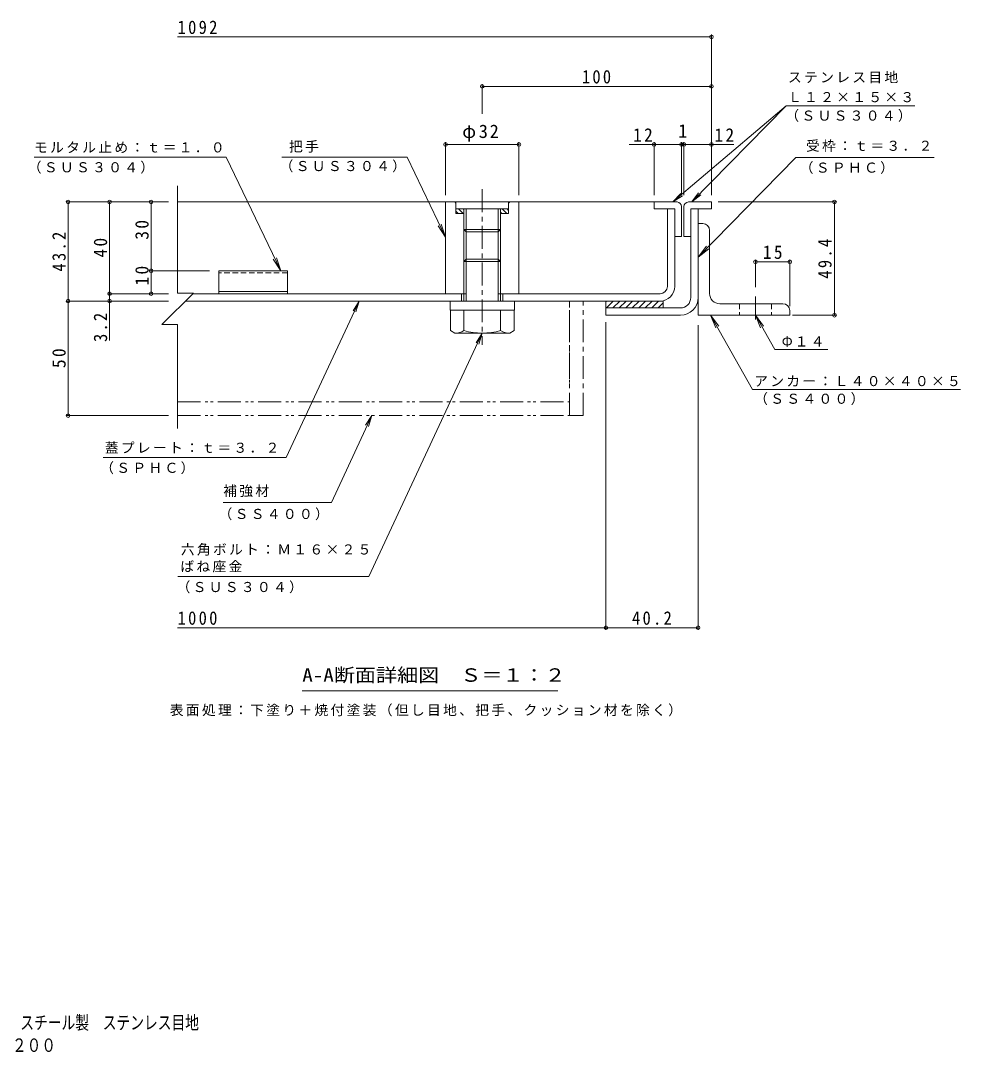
# Model space of a CAD drawing. Units: millimetres on the paper, enlarged 10 times, with parts at other scales. Extents: x -1828 to 1949, y -1353 to 1376.
# Drawn here: x -102 to 1949, y -1353 to 899 of the extents above; entities that cross this region are included whole.
import ezdxf
from ezdxf.enums import TextEntityAlignment as Align

# ---------------------------------------------------------------- set-up
doc = ezdxf.new("R2010")
doc.units = ezdxf.units.MM
doc.header["$LTSCALE"] = 10
doc.header["$PDMODE"] = 32
doc.header["$PDSIZE"] = 8
for name, pattern in [('CHAIN1', [8, 5, -1, 1, -1]), ('DASHED1', [1.8, 1.2, -0.6]), ('DOUBLE_CHAIN1', [8.8, 5, -1, 0.6, -0.6, 0.6, -1])]:
    doc.linetypes.add(name, pattern=pattern)
for name, color, linetype, lineweight in [('D-1', 2, 'Continuous', 9), ('D-2', 3, 'Continuous', 9), ('D-3', 4, 'Continuous', 9), ('D-4', 7, 'Continuous', 9), ('D-5', 7, 'Continuous', 9), ('D-6', 6, 'Continuous', 9), ('D-7', 4, 'CHAIN1', 9), ('D-8', 5, 'CHAIN1', 5), ('D-9', 134, 'Continuous', 5), ('D-C', 2, 'Continuous', 9), ('D-E', 3, 'Continuous', 9), ('D-F', 7, 'Continuous', 9), ('F-5_F-5ﾚｲﾔ', 7, 'Continuous', 9)]:
    doc.layers.add(name, color=color, linetype=linetype, lineweight=lineweight)
doc.styles.add('ＭＳ ゴシック', font='')
doc.styles.get('ＭＳ ゴシック').set_extended_font_data('MS Gothic')

msp = doc.modelspace()

# ---------------------------------------------------------------- linework, layer by layer
at = {"layer": 'D-1'}
for p, q in [((1360.69, 295.07), (1360.69, 488.57)), ((1376.69, 295.07), (1376.69, 488.57)), ((1175.69, 272.57), (1338.19, 272.57))]:
    msp.add_line(p, q, dxfattribs=at)
msp.add_lwpolyline([(1175.69, 272.57), (1175.69, 256.57), (1338.19, 256.57)], dxfattribs=at)
for radius in [22.5, 38.5]:
    msp.add_arc((1338.19, 295.07), radius, 270, 0, dxfattribs=at)
at = {"layer": 'D-2'}
for p, q in [((1325.69, 488.57), (1309.69, 488.57)), ((1309.69, 319.57), (1309.69, 488.57)), ((1325.69, 488.57), (1325.69, 319.57)), ((865.69, 303.57), (273.69, 303.57)), ((860.69, 303.57), (860.69, 287.57)), ((1293.69, 303.57), (945.69, 303.57)), ((950.69, 303.57), (950.69, 287.57)), ((257.69, 287.57), (1293.69, 287.57))]:
    msp.add_line(p, q, dxfattribs=at)
for radius in [16, 32]:
    msp.add_arc((1293.69, 319.57), radius, 270, 0, dxfattribs=at)
at = {"layer": 'D-3'}
for p, q in [((1280.69, 503.57), (240.69, 503.57)), ((1355.69, 503.57), (1405.69, 503.57)), ((1280.69, 488.57), (1325.69, 488.57)), ((1325.69, 488.57), (1325.69, 428.57)), ((1340.69, 493.57), (1340.69, 428.57)), ((1345.69, 493.57), (1345.69, 428.57)), ((1360.69, 428.57), (1360.69, 488.57)), ((1325.69, 428.57), (1340.69, 428.57)), ((1360.69, 428.57), (1345.69, 428.57)), ((330.69, 353.57), (330.69, 303.57)), ((480.69, 353.57), (330.69, 353.57)), ((480.69, 308.57), (330.69, 308.57))]:
    msp.add_line(p, q, dxfattribs=at)
at = {"layer": 'D-3', "linetype": 'DASHED1'}
msp.add_line((480.69, 349.24), (330.69, 349.24), dxfattribs=at)
at = {"layer": 'D-3'}
for points in [[(1330.69, 503.57), (1280.69, 503.57), (1280.69, 488.57)], [(1405.69, 503.57), (1405.69, 488.57), (1360.69, 488.57)], [(480.69, 353.57), (480.69, 303.57), (330.69, 303.57)]]:
    msp.add_lwpolyline(points, dxfattribs=at)
for centre, start, end in [((1330.69, 493.57), 0, 90), ((1355.69, 493.57), 90, 180)]:
    msp.add_arc(centre, 10, start, end, dxfattribs=at)
at = {"layer": 'D-4'}
msp.add_line((1070.36, -562.28), (512.86, -562.28), dxfattribs=at)
at = {"layer": 'D-5'}
for p, q in [((1568.55, 712.98), (1321.9, 503.57)), ((1850, 712.98), (1568.55, 712.98)), ((741.64, 601.36), (468.38, 601.36)), ((741.64, 601.36), (825.69, 426.72)), ((1891.77, 600.47), (1590.21, 600.47)), ((1321.9, 503.57), (1338.68, 522.1)), ((1362.81, 503.57), (1382.51, 518.96)), ((1321.9, 503.57), (1342.9, 517.12)), ((825.69, 426.72), (809.26, 451.83)), ((825.69, 426.72), (816.32, 455.22)), ((1376.69, 383.14), (1394.74, 407.1)), ((465.95, 353.57), (449.52, 378.67)), ((465.95, 353.57), (456.58, 382.07)), ((478.05, -53.98), (637.32, 287.57)), ((637.32, 287.57), (623.89, 266.48)), ((637.32, 287.57), (629.8, 263.73)), ((1403.97, 256.57), (1422, 232.59)), ((1403.97, 256.57), (1415.18, 228.74)), ((1495.28, 94.89), (1403.97, 256.57)), ((1501.69, 256.57), (1512.9, 228.74)), ((1501.69, 256.57), (1519.72, 232.59)), ((1544.02, 181.62), (1501.69, 256.57)), ((658.22, -313.13), (905.69, 217.57)), ((905.69, 217.57), (892.25, 196.48)), ((905.69, 217.57), (898.17, 193.72)), ((1544.02, 181.62), (1660.16, 181.62)), ((1495.28, 94.89), (1949.06, 94.89)), ((576.36, -151.64), (664.58, 37.57)), ((664.58, 37.57), (651.15, 16.48)), ((664.58, 37.57), (657.07, 13.73)), ((478.05, -53.98), (78.39, -53.98)), ((576.36, -151.64), (340.34, -151.64)), ((658.22, -313.13), (241.23, -313.13))]:
    msp.add_line(p, q, dxfattribs=at)
for points in [[(1568.55, 712.98), (1362.81, 503.57), (1377.86, 523.54)], [(-72.24, 601.36), (346.7, 601.36), (465.95, 353.57)], [(1590.21, 600.47), (1376.69, 383.14), (1400.32, 401.61)]]:
    msp.add_lwpolyline(points, dxfattribs=at)
at = {"layer": 'D-6'}
for p, q in [((1175.69, 285.96), (1177.3, 287.57)), ((1175.69, 287.57), (1300.69, 287.57)), ((1175.69, 287.57), (1175.69, 272.57)), ((1176.44, 272.57), (1191.44, 287.57)), ((1190.58, 272.57), (1205.58, 287.57)), ((1204.72, 272.57), (1219.72, 287.57)), ((1218.86, 272.57), (1233.86, 287.57)), ((1233.01, 272.57), (1248.01, 287.57)), ((1247.15, 272.57), (1262.15, 287.57)), ((1261.29, 272.57), (1276.29, 287.57)), ((1275.43, 272.57), (1290.43, 287.57)), ((1289.57, 272.57), (1300.69, 283.68)), ((1300.69, 287.57), (1300.69, 272.57))]:
    msp.add_line(p, q, dxfattribs=at)
at = {"layer": 'D-7'}
msp.add_line((1501.69, 297.61), (1501.69, 239.15), dxfattribs=at)
at = {"layer": 'D-8'}
msp.add_line((1125.69, 37.57), (1125.69, 287.57), dxfattribs=at)
msp.add_lwpolyline([(1125.69, 37.57), (1095.69, 37.57), (1095.69, 287.57), (1125.69, 287.57)], dxfattribs=at)
at = {"layer": 'D-9'}
for p, q in [((836.19, 267.57), (836.19, 223.2)), ((865.69, 223.05), (865.69, 267.57)), ((945.69, 223.05), (945.69, 267.57)), ((975.19, 267.57), (975.19, 223.05)), ((845.73, 217.69), (836.19, 223.2)), ((965.69, 217.57), (845.94, 217.57)), ((965.69, 217.57), (975.19, 223.05))]:
    msp.add_line(p, q, dxfattribs=at)
at = {"layer": 'D-9', "linetype": 'DOUBLE_CHAIN1'}
msp.add_line((240.69, 67.57), (1095.69, 67.57), dxfattribs=at)
msp.add_lwpolyline([(240.69, 37.57), (1095.69, 37.57), (1095.69, 287.57)], dxfattribs=at)
at = {"layer": 'D-9'}
for centre, radius, start, end in [((846.98, 252.07), 34.53, 267.86055, 302.81094), ((905.69, 366.17), 148.6, 254.38446, 285.61554), ((964.4, 252.07), 34.53, 237.18906, 272.13945)]:
    msp.add_arc(centre, radius, start, end, dxfattribs=at)
at = {"layer": 'D-C', "linetype": 'CHAIN1'}
msp.add_line((905.69, 531.24), (905.69, 191.94), dxfattribs=at)
at = {"layer": 'D-C'}
for p, q in [((825.69, 503.57), (845.69, 503.57)), ((825.69, 303.57), (825.69, 503.57)), ((848.19, 501.07), (845.69, 503.57)), ((963.19, 503.57), (848.19, 503.57)), ((848.19, 478.57), (848.19, 503.57)), ((965.69, 503.57), (963.19, 501.07)), ((963.19, 478.57), (963.19, 503.57)), ((985.69, 503.57), (965.69, 503.57)), ((985.69, 303.57), (985.69, 503.57)), ((963.19, 488.57), (848.19, 488.57)), ((853.09, 478.57), (848.19, 483.47)), ((865.69, 478.57), (848.19, 478.57)), ((863.69, 478.57), (853.69, 488.57)), ((865.69, 487.18), (864.3, 488.57)), ((865.69, 287.57), (865.69, 488.57)), ((870.69, 287.57), (870.69, 488.57)), ((940.69, 287.57), (940.69, 488.57)), ((945.69, 462.35), (945.69, 488.57)), ((948.54, 478.57), (945.69, 481.43)), ((963.19, 478.57), (945.69, 478.57)), ((959.15, 478.57), (949.15, 488.57)), ((963.19, 485.14), (959.76, 488.57)), ((945.69, 287.57), (945.69, 462.35)), ((945.69, 443.57), (865.69, 443.57)), ((945.69, 443.84), (940.69, 438.57)), ((870.69, 378.57), (865.69, 373.57)), ((945.69, 373.57), (865.69, 373.57)), ((940.69, 378.57), (870.69, 378.57)), ((945.69, 373.57), (940.69, 378.57)), ((825.69, 303.57), (870.69, 303.57)), ((985.69, 303.57), (940.69, 303.57))]:
    msp.add_line(p, q, dxfattribs=at)
at = {"layer": 'D-C', "color": 134, "lineweight": 5}
for p, q in [((835.69, 287.57), (975.69, 287.57)), ((975.69, 287.57), (975.69, 267.57))]:
    msp.add_line(p, q, dxfattribs=at)
at = {"layer": 'D-C'}
msp.add_lwpolyline([(940.69, 438.57), (870.69, 438.57), (865.69, 443.57)], dxfattribs=at)
at = {"layer": 'D-C', "color": 134, "lineweight": 5}
msp.add_lwpolyline([(835.69, 287.57), (835.69, 267.57), (975.69, 267.57)], dxfattribs=at)
at = {"layer": 'D-E'}
for p, q in [((1386.69, 456.57), (1376.69, 456.57)), ((1376.69, 256.57), (1376.69, 456.57)), ((1401.69, 304.07), (1401.69, 441.57)), ((1424.19, 281.57), (1561.69, 281.57)), ((1576.69, 256.57), (1376.69, 256.57)), ((1576.69, 266.57), (1576.69, 256.57))]:
    msp.add_line(p, q, dxfattribs=at)
at = {"layer": 'D-E', "linetype": 'DASHED1'}
for p, q in [((1466.69, 281.57), (1466.69, 256.57)), ((1536.69, 281.57), (1536.69, 256.57))]:
    msp.add_line(p, q, dxfattribs=at)
at = {"layer": 'D-E'}
for centre, radius, start, end in [((1386.69, 441.57), 15, 0, 90), ((1424.19, 304.07), 22.5, 180, 270), ((1561.69, 266.57), 15, 0, 90)]:
    msp.add_arc(centre, radius, start, end, dxfattribs=at)
at = {"layer": 'D-F'}
for p, q in [((1405.69, 863.59), (240.69, 863.59)), ((1405.69, 518.57), (1405.69, 868.59)), ((905.69, 695.86), (905.69, 760.77)), ((1405.69, 755.77), (905.69, 755.77)), ((1405.69, 755.59), (1405.69, 750.77)), ((825.69, 518.57), (825.69, 634.14)), ((985.69, 518.57), (985.69, 634.14)), ((1280.69, 518.57), (1280.69, 634.14)), ((1340.69, 518.57), (1340.69, 634.14)), ((1345.69, 518.57), (1345.69, 634.14)), ((985.69, 629.14), (825.69, 629.14)), ((1340.69, 629.14), (1226.08, 629.14)), ((1345.69, 629.14), (1340.69, 629.14)), ((1454.93, 629.14), (1345.69, 629.14)), ((240.69, 538.57), (240.69, 304.98)), ((-1.13, 503.57), (220.69, 503.57)), ((1.87, 287.57), (1.87, 503.57)), ((92.3, 303.57), (92.3, 503.57)), ((1420.69, 503.57), (1679.38, 503.57)), ((1674.38, 256.57), (1674.38, 503.57)), ((1501.69, 376.06), (1501.69, 317.61)), ((1501.69, 373.06), (1576.69, 373.06)), ((1576.69, 376.06), (1576.69, 276.57)), ((179.92, 353.57), (310.69, 353.57)), ((89.3, 303.57), (220.69, 303.57)), ((92.3, 287.57), (92.3, 303.57)), ((-1.13, 287.57), (220.69, 287.57)), ((1.87, 287.57), (1.87, 37.57)), ((92.3, 287.57), (92.3, 201.69)), ((1679.38, 256.57), (1582.7, 256.57)), ((240.69, 236.16), (206.28, 236.16)), ((240.69, 236.16), (240.69, 9.36)), ((1175.69, 241.57), (1175.69, -429.91)), ((1376.69, 235.19), (1376.69, -429.91)), ((-1.13, 37.57), (220.69, 37.57)), ((1175.69, -424.91), (240.69, -424.91)), ((1376.69, -424.91), (1175.69, -424.91))]:
    msp.add_line(p, q, dxfattribs=at)
for points in [[(182.92, 303.57), (182.92, 353.57), (182.92, 503.57)], [(240.69, 304.98), (275.09, 304.98), (206.28, 236.16)]]:
    msp.add_lwpolyline(points, dxfattribs=at)
for p in [(1405.69, 863.59), (905.69, 755.77), (1405.69, 755.77), (825.69, 629.14), (985.69, 629.14), (1280.69, 629.14), (1340.69, 629.14), (1345.69, 629.14), (1405.69, 629.14), (1.87, 503.57), (92.3, 503.57), (182.92, 503.57), (1674.38, 503.57), (1501.69, 373.06), (1576.69, 373.06), (182.92, 353.57), (92.3, 303.57), (182.92, 303.57), (1.87, 287.57), (92.3, 287.57), (1674.38, 256.57), (1.87, 37.57), (1175.69, -424.91), (1376.69, -424.91)]:
    msp.add_point(p, dxfattribs=at)

# ---------------------------------------------------------------- texts
at = {"layer": 'D-4', "color": 2, "style": 'ＭＳ ゴシック', "width": 1.15}
msp.add_text('A-A断面詳細図\u3000Ｓ＝１：２', height=29.33, dxfattribs=at).set_placement((512.86, -551.65), align=Align.BOTTOM_LEFT)
at = {"layer": 'D-4', "insert": (223.65, -618.41), "char_height": 21.99, "attachment_point": 7, "style": 'ＭＳ ゴシック'}
msp.add_mtext('\\T1.17;表面処理：下塗り＋焼付塗装（但し目地、把手、クッション材を除く）', dxfattribs=at)
at = {"layer": 'D-5', "char_height": 21.99, "attachment_point": 7, "style": 'ＭＳ ゴシック'}
for s, insert in [('\\T1.17;ステンレス目地', (1572.88, 762.3)), ('\\T1.17;Ｌ１２×１５×３', (1572.88, 720.97)), ('\\T1.17;（ＳＵＳ３０４）', (1567.14, 678.13)), ('\\T1.17;モルタル止め：ｔ＝１．０', (-72.63, 610.37)), ('\\T1.17;把手', (483.89, 611.2)), ('\\T1.17;受枠：ｔ＝３．２', (1612.16, 612.79)), ('\\T1.17;（ＳＵＳ３０４）', (-86.2, 565.46)), ('\\T1.17;（ＳＵＳ３０４）', (463.44, 568.13)), ('\\T1.17;（ＳＰＨＣ）', (1598.54, 564.63)), ('\\T1.17;Φ１４', (1559.21, 187.58)), ('\\T1.17;アンカー：Ｌ４０×４０×５', (1499.06, 100.85)), ('\\T1.17;（ＳＳ４００）', (1499.06, 60.61)), ('\\T1.17;蓋プレート：ｔ＝３．２', (81.9, -44.73)), ('\\T1.17;（ＳＰＨＣ）', (71.86, -90.09)), ('\\T1.17;補強材', (340.34, -140.16)), ('\\T1.17;（ＳＳ４００）', (330.14, -190.68)), ('\\T1.17;六角ボルト：Ｍ１６×２５', (247.76, -267.78)), ('\\T1.17;ばね座金', (246.71, -304.5)), ('\\T1.17;（ＳＵＳ３０４）', (238.45, -350.06))]:
    msp.add_mtext(s, dxfattribs=dict(at, insert=insert))
at = {"layer": 'D-F', "color": 2, "style": 'ＭＳ ゴシック'}
msp.add_text('1', height=29.33, dxfattribs=at).set_placement((1333.19, 635.14), align=Align.BOTTOM_LEFT)
at = {"layer": 'D-F', "color": 2, "char_height": 29.33, "attachment_point": 7, "style": 'ＭＳ ゴシック'}
for s, insert in [('\\T1.28;\\W0.9;1092', (240.69, 869.59)), ('\\T1.27;\\W0.9;100', (1123.19, 761.77)), ('\\T1.19;φ32', (861.94, 635.14)), ('\\T1.27;\\W0.95;12', (1234.71, 635.14)), ('\\T1.27;\\W0.95;12', (1412.33, 635.14)), ('\\T1.27;\\W0.95;15', (1517.94, 379.06)), ('\\T1.28;\\W0.9;1000', (240.69, -418.91)), ('\\T1.28;\\W0.9;40.2', (1232.44, -418.91))]:
    msp.add_mtext(s, dxfattribs=dict(at, insert=insert))
at = {"layer": 'D-F', "color": 2, "char_height": 29.33, "attachment_point": 7, "rotation": 90, "style": 'ＭＳ ゴシック'}
for s, insert in [('\\T1.27;\\W0.95;30', (177.92, 421.32)), ('\\T1.28;\\W0.9;43.2', (-3.13, 351.82)), ('\\T1.27;\\W0.95;40', (87.3, 382.32)), ('\\T1.28;\\W0.9;49.4', (1668.38, 336.32)), ('\\T1.27;\\W0.95;10', (177.92, 321.32)), ('\\T1.27;\\W0.9;3.2', (87.3, 198.23)), ('\\T1.27;\\W0.95;50', (-3.13, 141.32))]:
    msp.add_mtext(s, dxfattribs=dict(at, insert=insert))
at = {"layer": 'F-5_F-5ﾚｲﾔ', "color": 2, "style": 'ＭＳ ゴシック'}
for s, width, p in [('充填用（充填深さ：３０ｍｍ）\u3000屋内用\u3000一般形\u3000スチール製\u3000ステンレス目地', 0.75, (-792.72, -1309.74)), ('大口径マシンハッチ\u3000Ｓ－２Ｅ－１０００×１２００', 0.8, (-792.72, -1358.94))]:
    msp.add_text(s, height=29.33, dxfattribs=dict(at, width=width)).set_placement(p, align=Align.BOTTOM_LEFT)

doc.saveas('drawing.dxf')
